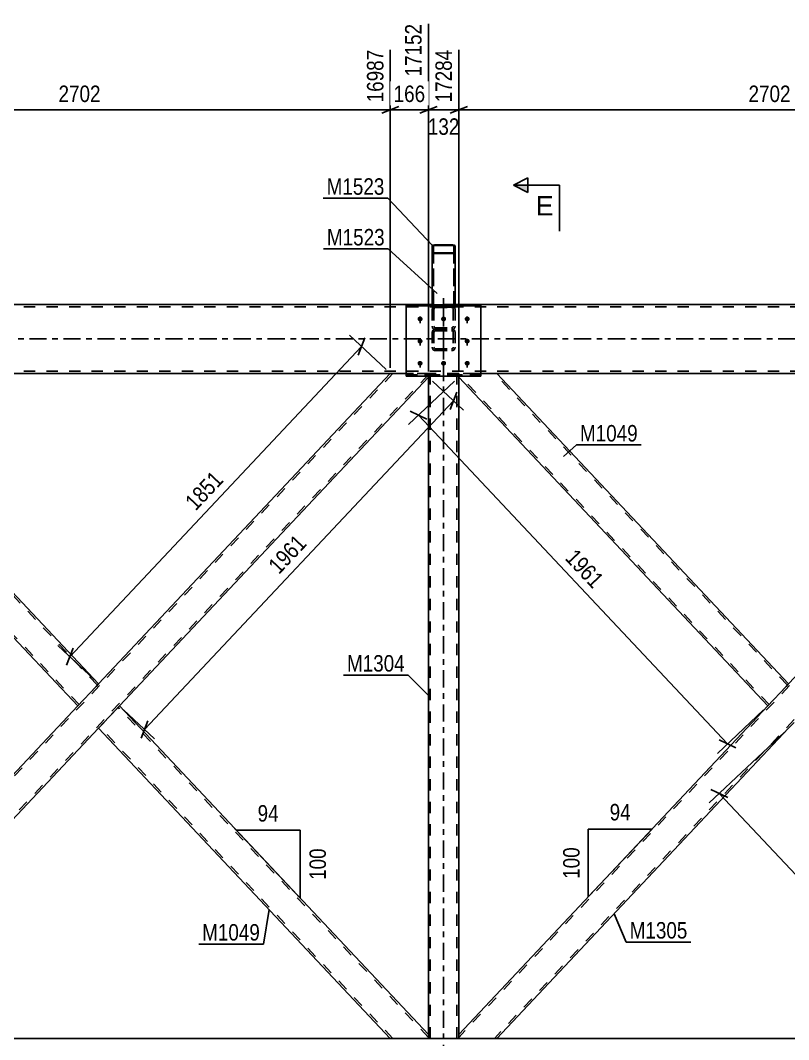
# Model space of a CAD drawing. Header units: millimetres. Extents: x 0 to 1189, y 0 to 841.
# Drawn here: x 652.9 to 786.5, y 558.3 to 735.4 of the extents above; entities that cross this region are included whole.
import ezdxf

# ---------------------------------------------------------------- set-up
doc = ezdxf.new("R2010")
doc.units = ezdxf.units.MM
doc.linetypes.add('DXK_LINE_DOT2', pattern=[3.9198, 1.9599, -1.9599])
doc.linetypes.add('DXK_LINE_DOT3', pattern=[5.9187, 2.979, -0.9799, 0.9799, -0.9799])
doc.styles.add('Arial', font='ARIAL.TTF', dxfattribs={"height": 0.2})
doc.styles.add('Arial Narrow', font='ARIALN.TTF', dxfattribs={"height": 0.2})

# ---------------------------------------------------------------- blocks, each defined once
blk = doc.blocks.new('Part-761554296-4685 - 4678')
at = {"color": 7, "linetype": 'DXK_LINE_DOT2'}
for p, q in [((725.1, 685.88), (724.85, 685.83)), ((725.1, 685.88), (727.82, 685.88)), ((728.06, 685.83), (727.82, 685.88)), ((724.51, 685.46), (724.46, 685.2)), ((724.46, 685.2), (724.46, 678.62)), ((724.78, 685.2), (724.8, 685.33)), ((724.78, 685.2), (724.78, 678.62)), ((724.98, 685.51), (725.1, 685.54)), ((725.1, 685.54), (727.82, 685.54)), ((727.82, 685.54), (727.94, 685.51)), ((728.12, 685.33), (728.14, 685.2)), ((728.14, 685.2), (728.14, 678.62)), ((728.46, 685.2), (728.41, 685.46)), ((728.46, 685.2), (728.46, 678.62)), ((724.46, 682.3), (724.51, 682.04)), ((724.8, 682.17), (724.78, 682.3)), ((728.14, 682.3), (728.12, 682.17)), ((728.41, 682.04), (728.46, 682.3)), ((724.46, 681.17), (724.51, 681.4)), ((724.51, 681.4), (724.65, 681.6)), ((724.65, 681.6), (724.85, 681.73)), ((724.8, 681.29), (724.78, 681.17)), ((724.87, 681.39), (724.8, 681.29)), ((724.85, 681.73), (725.1, 681.78)), ((724.85, 681.68), (725.1, 681.62)), ((724.98, 681.45), (724.87, 681.39)), ((725.1, 681.96), (724.98, 681.99)), ((725.1, 681.48), (724.98, 681.45)), ((725.1, 681.96), (727.82, 681.96)), ((725.1, 681.78), (727.82, 681.78)), ((725.1, 681.62), (727.82, 681.62)), ((725.1, 681.48), (727.82, 681.48)), ((727.94, 681.99), (727.82, 681.96)), ((727.82, 681.78), (728.06, 681.73)), ((727.82, 681.62), (728.06, 681.68)), ((727.94, 681.45), (727.82, 681.48)), ((728.05, 681.39), (727.94, 681.45)), ((728.12, 681.29), (728.05, 681.39)), ((728.06, 681.73), (728.27, 681.6)), ((728.14, 681.17), (728.12, 681.29)), ((728.27, 681.6), (728.41, 681.4)), ((728.41, 681.4), (728.46, 681.17)), ((724.51, 678.39), (724.46, 678.62)), ((724.78, 678.62), (724.8, 678.5)), ((728.12, 678.5), (728.14, 678.62)), ((728.46, 678.62), (728.41, 678.39)), ((724.65, 678.19), (724.51, 678.39)), ((724.85, 678.06), (724.65, 678.19)), ((724.8, 678.5), (724.87, 678.41)), ((725.1, 678.02), (724.85, 678.06)), ((724.87, 678.41), (724.98, 678.34)), ((724.98, 678.34), (725.1, 678.32)), ((725.1, 678.32), (727.82, 678.32)), ((725.1, 678.02), (727.82, 678.02)), ((727.82, 678.32), (727.94, 678.34)), ((728.06, 678.06), (727.82, 678.02)), ((727.94, 678.34), (728.05, 678.41)), ((728.05, 678.41), (728.12, 678.5)), ((728.27, 678.19), (728.06, 678.06)), ((728.41, 678.39), (728.27, 678.19))]:
    blk.add_line(p, q, dxfattribs=at)
at = {"color": 7, "linetype": 'DXK_LINE_DOT3'}
blk.add_line((726.46, 676.48), (726.46, 687.17), dxfattribs=at)
at = {"color": 7, "linetype": 'DXK_LINE_DOT2'}
for centre, radius, start, end in [((725.13, 685.23), 0.662, 114.32, 159.2417), ((727.79, 685.23), 0.662, 20.7583, 65.68), ((725.11, 685.21), 0.331, 114.32, 159.2417), ((727.81, 685.21), 0.331, 20.7583, 65.68), ((725.11, 682.29), 0.331, 200.7583, 245.68), ((727.81, 682.29), 0.331, 294.32, 339.2417), ((725.13, 682.28), 0.662, 200.7583, 245.68), ((727.79, 682.28), 0.662, 294.32, 339.2417)]:
    blk.add_arc(centre, radius, start, end, dxfattribs=at)
blk = doc.blocks.new('Part-761554296-4698 - 4678')
at = {"color": 2, "linetype": 'Continuous'}
for p, q in [((670.09, 616.25), (666.46, 612.4)), ((723.82, 559.12), (670.09, 616.25)), ((717.19, 558.45), (666.46, 612.4)), ((723.82, 558.45), (723.82, 559.12))]:
    blk.add_line(p, q, dxfattribs=at)
at = {"color": 7, "linetype": 'DXK_LINE_DOT2'}
for p, q in [((723.82, 558.65), (669.87, 616.02)), ((666.68, 612.63), (666.7, 612.65)), ((717.63, 558.45), (666.68, 612.63)), ((723.82, 558.45), (717.19, 558.45))]:
    blk.add_line(p, q, dxfattribs=at)
blk = doc.blocks.new('Part-761554296-4819 - 4678')
at = {"color": 2, "linetype": 'Continuous'}
for p, q in [((724.6, 696.34), (724.5, 696.28)), ((724.76, 696.37), (724.6, 696.34)), ((724.94, 696.39), (724.76, 696.37)), ((724.94, 696.39), (727.98, 696.39)), ((728.16, 696.37), (727.98, 696.39)), ((728.32, 696.34), (728.16, 696.37)), ((728.42, 696.28), (728.32, 696.34)), ((724.5, 696.28), (724.46, 696.21)), ((724.46, 696.21), (724.46, 686)), ((724.46, 695.11), (724.5, 695.04)), ((724.5, 695.04), (724.6, 694.98)), ((724.6, 694.98), (724.76, 694.95)), ((724.7, 696.21), (724.72, 696.25)), ((724.7, 696.21), (724.7, 695.11)), ((724.72, 695.07), (724.7, 695.11)), ((724.72, 696.25), (724.77, 696.27)), ((724.77, 695.04), (724.72, 695.07)), ((724.76, 694.95), (724.94, 694.93)), ((724.77, 696.27), (724.85, 696.29)), ((724.85, 695.03), (724.77, 695.04)), ((724.85, 696.29), (724.94, 696.3)), ((724.94, 695.02), (724.85, 695.03)), ((724.94, 696.3), (727.98, 696.3)), ((724.94, 695.02), (727.98, 695.02)), ((724.94, 694.93), (727.98, 694.93)), ((727.98, 696.3), (728.07, 696.29)), ((728.07, 695.03), (727.98, 695.02)), ((727.98, 694.93), (728.16, 694.95)), ((728.07, 696.29), (728.15, 696.27)), ((728.15, 695.04), (728.07, 695.03)), ((728.15, 696.27), (728.2, 696.25)), ((728.2, 695.07), (728.15, 695.04)), ((728.16, 694.95), (728.32, 694.98)), ((728.2, 696.25), (728.22, 696.21)), ((728.22, 695.11), (728.2, 695.07)), ((728.22, 696.21), (728.22, 695.11)), ((728.32, 694.98), (728.42, 695.04)), ((728.46, 696.21), (728.42, 696.28)), ((728.42, 695.04), (728.46, 695.11)), ((728.46, 696.21), (728.46, 686))]:
    blk.add_line(p, q, dxfattribs=at)
at = {"color": 7, "linetype": 'DXK_LINE_DOT2'}
for p, q in [((724.7, 695.11), (724.7, 685.74)), ((728.22, 695.11), (728.22, 685.74)), ((728.46, 686.05), (724.46, 686.05)), ((724.46, 686), (724.46, 685.74)), ((724.46, 685.88), (724.7, 685.88)), ((724.5, 685.68), (724.46, 685.74)), ((724.7, 685.74), (724.72, 685.71)), ((724.72, 685.71), (724.77, 685.68)), ((724.77, 685.68), (724.85, 685.66)), ((728.07, 685.66), (728.15, 685.68)), ((728.15, 685.68), (728.2, 685.71)), ((728.2, 685.71), (728.22, 685.74)), ((728.22, 685.88), (728.46, 685.88)), ((728.46, 685.74), (728.42, 685.68)), ((728.46, 686), (728.46, 685.74)), ((724.6, 685.62), (724.5, 685.68)), ((724.76, 685.58), (724.6, 685.62)), ((724.94, 685.57), (724.76, 685.58)), ((724.85, 685.66), (724.94, 685.65)), ((724.94, 685.65), (727.98, 685.65)), ((727.98, 685.57), (724.94, 685.57)), ((727.98, 685.65), (728.07, 685.66)), ((728.16, 685.58), (727.98, 685.57)), ((728.32, 685.62), (728.16, 685.58)), ((728.42, 685.68), (728.32, 685.62))]:
    blk.add_line(p, q, dxfattribs=at)
blk = doc.blocks.new('Part-761554296-4820 - 4678')
at = {"color": 7, "linetype": 'DXK_LINE_DOT2'}
for p, q in [((724.85, 685.83), (725.1, 685.88)), ((725.1, 685.88), (727.82, 685.88)), ((727.82, 685.88), (728.06, 685.83)), ((724.46, 685.2), (724.51, 685.46)), ((724.46, 685.2), (724.46, 678.62)), ((724.8, 685.33), (724.78, 685.2)), ((724.78, 685.2), (724.78, 678.62)), ((725.1, 685.54), (724.98, 685.51)), ((725.1, 685.54), (727.82, 685.54)), ((727.94, 685.51), (727.82, 685.54)), ((728.14, 685.2), (728.12, 685.33)), ((728.14, 685.2), (728.14, 678.62)), ((728.41, 685.46), (728.46, 685.2)), ((728.46, 685.2), (728.46, 678.62)), ((724.51, 682.04), (724.46, 682.3)), ((724.78, 682.3), (724.8, 682.17)), ((728.12, 682.17), (728.14, 682.3)), ((728.46, 682.3), (728.41, 682.04)), ((724.51, 681.4), (724.46, 681.17)), ((724.65, 681.6), (724.51, 681.4)), ((724.85, 681.73), (724.65, 681.6)), ((724.78, 681.17), (724.8, 681.29)), ((724.8, 681.29), (724.87, 681.39)), ((725.1, 681.78), (724.85, 681.73)), ((725.1, 681.62), (724.85, 681.67)), ((724.87, 681.39), (724.98, 681.45)), ((724.98, 681.99), (725.1, 681.96)), ((724.98, 681.45), (725.1, 681.47)), ((725.1, 681.96), (727.82, 681.96)), ((725.1, 681.78), (727.82, 681.78)), ((725.1, 681.62), (727.82, 681.62)), ((725.1, 681.47), (727.82, 681.47)), ((727.82, 681.96), (727.94, 681.99)), ((728.06, 681.73), (727.82, 681.78)), ((728.06, 681.67), (727.82, 681.62)), ((727.82, 681.47), (727.94, 681.45)), ((727.94, 681.45), (728.05, 681.39)), ((728.05, 681.39), (728.12, 681.29)), ((728.27, 681.6), (728.06, 681.73)), ((728.12, 681.29), (728.14, 681.17)), ((728.41, 681.4), (728.27, 681.6)), ((728.46, 681.17), (728.41, 681.4)), ((724.46, 678.62), (724.51, 678.39)), ((724.8, 678.5), (724.78, 678.62)), ((728.14, 678.62), (728.12, 678.5)), ((728.41, 678.39), (728.46, 678.62)), ((724.51, 678.39), (724.65, 678.19)), ((724.65, 678.19), (724.85, 678.06)), ((724.87, 678.41), (724.8, 678.5)), ((724.85, 678.06), (725.1, 678.02)), ((724.98, 678.34), (724.87, 678.41)), ((725.1, 678.32), (724.98, 678.34)), ((725.1, 678.32), (727.82, 678.32)), ((725.1, 678.02), (727.82, 678.02)), ((727.94, 678.34), (727.82, 678.32)), ((727.82, 678.02), (728.06, 678.06)), ((728.05, 678.41), (727.94, 678.34)), ((728.12, 678.5), (728.05, 678.41)), ((728.06, 678.06), (728.27, 678.19)), ((728.27, 678.19), (728.41, 678.39))]:
    blk.add_line(p, q, dxfattribs=at)
at = {"color": 7, "linetype": 'DXK_LINE_DOT3'}
blk.add_line((726.46, 687.17), (726.46, 676.48), dxfattribs=at)
at = {"color": 7, "linetype": 'DXK_LINE_DOT2'}
for centre, radius, start, end in [((725.13, 685.22), 0.662, 114.32, 159.2417), ((727.79, 685.22), 0.662, 20.7583, 65.68), ((725.11, 685.21), 0.331, 114.32, 159.2417), ((727.81, 685.21), 0.331, 20.7583, 65.68), ((725.11, 682.29), 0.331, 200.7583, 245.68), ((727.81, 682.29), 0.331, 294.32, 339.2417), ((725.13, 682.28), 0.662, 200.7583, 245.68), ((727.79, 682.28), 0.662, 294.32, 339.2417)]:
    blk.add_arc(centre, radius, start, end, dxfattribs=at)
blk = doc.blocks.new('Part-761554296-4869 - 4678')
at = {"color": 2, "linetype": 'Continuous'}
for p, q in [((609.1, 673.39), (609.1, 674.05)), ((662.84, 616.25), (609.1, 673.39)), ((666.46, 620.11), (615.73, 674.05)), ((666.02, 619.64), (662.84, 616.25)), ((666.46, 620.11), (666.02, 619.64))]:
    blk.add_line(p, q, dxfattribs=at)
at = {"color": 7, "linetype": 'DXK_LINE_DOT2'}
for p, q in [((615.73, 674.05), (609.1, 674.05)), ((663.06, 616.49), (609.1, 673.86)), ((666.24, 619.87), (615.29, 674.05)), ((666.43, 620.07), (666.02, 619.64)), ((663.06, 616.49), (663.07, 616.51))]:
    blk.add_line(p, q, dxfattribs=at)
blk = doc.blocks.new('Part-761554296-4884 - 4678')
at = {"color": 7, "linetype": 'DXK_LINE_DOT2'}
for p, q in [((837.63, 674.05), (729.1, 558.65)), ((843.82, 673.86), (735.29, 558.45)), ((843.82, 674.05), (837.19, 674.05)), ((786.46, 620.11), (782.84, 616.25)), ((790.09, 616.25), (786.46, 612.4)), ((735.73, 558.45), (729.1, 558.45))]:
    blk.add_line(p, q, dxfattribs=at)
at = {"color": 2, "linetype": 'Continuous'}
for p, q in [((837.19, 674.05), (786.46, 620.11)), ((843.82, 673.39), (790.09, 616.25)), ((843.82, 673.39), (843.82, 674.05)), ((782.84, 616.25), (729.1, 559.12)), ((786.46, 612.4), (735.73, 558.45)), ((729.1, 558.54), (729.1, 559.12)), ((729.1, 558.45), (729.1, 558.54))]:
    blk.add_line(p, q, dxfattribs=at)
blk = doc.blocks.new('Part-761554296-4889 - 4678')
at = {"color": 7, "linetype": 'DXK_LINE_DOT2'}
for p, q in [((735.73, 674.05), (729.1, 674.05)), ((729.1, 673.57), (729.1, 674.05)), ((783.06, 616.49), (729.1, 673.86)), ((786.24, 619.87), (735.29, 674.05)), ((786.19, 619.82), (786.02, 619.64)), ((786.33, 619.97), (786.24, 619.87)), ((783.06, 616.49), (783.07, 616.51))]:
    blk.add_line(p, q, dxfattribs=at)
at = {"color": 2, "linetype": 'Continuous'}
for p, q in [((729.1, 673.39), (729.1, 673.57)), ((782.84, 616.25), (729.1, 673.39)), ((786.46, 620.11), (735.73, 674.05)), ((786.02, 619.64), (782.84, 616.25)), ((786.33, 619.97), (786.02, 619.64)), ((786.46, 620.11), (786.33, 619.97))]:
    blk.add_line(p, q, dxfattribs=at)
blk = doc.blocks.new('Part-761554296-4916 - 4678')
at = {"color": 2, "linetype": 'Continuous'}
for p, q in [((724.49, 696.28), (724.6, 696.34)), ((724.6, 696.34), (724.75, 696.37)), ((724.46, 696.21), (724.49, 696.28)), ((724.46, 696.21), (724.46, 686.05))]:
    blk.add_line(p, q, dxfattribs=at)
at = {"color": 7, "linetype": 'DXK_LINE_DOT2'}
for p, q in [((724.75, 696.37), (724.94, 696.39)), ((724.94, 696.39), (727.98, 696.39)), ((727.98, 696.39), (728.16, 696.37)), ((728.16, 696.37), (728.32, 696.34)), ((728.32, 696.34), (728.42, 696.28)), ((724.49, 695.04), (724.46, 695.11)), ((724.6, 694.98), (724.49, 695.04)), ((724.75, 694.95), (724.6, 694.98)), ((724.72, 696.25), (724.7, 696.21)), ((724.7, 696.21), (724.7, 685.74)), ((724.7, 695.11), (724.72, 695.07)), ((724.77, 696.27), (724.72, 696.25)), ((724.72, 695.07), (724.77, 695.04)), ((724.94, 694.93), (724.75, 694.95)), ((724.85, 696.29), (724.77, 696.27)), ((724.77, 695.04), (724.85, 695.03)), ((724.94, 696.3), (724.85, 696.29)), ((724.85, 695.03), (724.94, 695.02)), ((724.94, 696.3), (727.98, 696.3)), ((724.94, 695.02), (727.98, 695.02)), ((724.94, 694.93), (727.98, 694.93)), ((728.07, 696.29), (727.98, 696.3)), ((727.98, 695.02), (728.07, 695.03)), ((728.16, 694.95), (727.98, 694.93)), ((728.15, 696.27), (728.07, 696.29)), ((728.07, 695.03), (728.15, 695.04)), ((728.2, 696.25), (728.15, 696.27)), ((728.15, 695.04), (728.16, 695.05)), ((728.16, 695.05), (728.2, 695.07)), ((728.32, 694.98), (728.16, 694.95)), ((728.22, 696.21), (728.2, 696.25)), ((728.2, 695.07), (728.22, 695.11)), ((728.22, 696.21), (728.22, 685.74)), ((728.42, 695.04), (728.32, 694.98)), ((728.42, 696.28), (728.46, 696.21)), ((728.46, 695.11), (728.42, 695.04)), ((728.46, 696.21), (728.46, 685.74)), ((728.46, 686.05), (724.46, 686.05)), ((724.46, 686.05), (724.46, 685.74)), ((724.46, 685.88), (724.7, 685.88)), ((724.46, 685.74), (724.49, 685.68)), ((724.72, 685.71), (724.7, 685.74)), ((724.77, 685.68), (724.72, 685.71)), ((724.85, 685.66), (724.77, 685.68)), ((728.15, 685.68), (728.07, 685.66)), ((728.2, 685.71), (728.15, 685.68)), ((728.22, 685.74), (728.2, 685.71)), ((728.22, 685.88), (728.46, 685.88)), ((728.42, 685.68), (728.46, 685.74)), ((724.49, 685.68), (724.6, 685.62)), ((724.6, 685.62), (724.75, 685.58)), ((724.75, 685.58), (724.94, 685.57)), ((724.94, 685.66), (724.85, 685.66)), ((727.98, 685.66), (724.94, 685.66)), ((727.98, 685.57), (724.94, 685.57)), ((728.07, 685.66), (727.98, 685.66)), ((727.98, 685.57), (728.16, 685.58)), ((728.16, 685.58), (728.32, 685.62)), ((728.32, 685.62), (728.42, 685.68))]:
    blk.add_line(p, q, dxfattribs=at)
blk = doc.blocks.new('Part-761554296-5023 - 4678')
at = {"color": 7, "linetype": 'DXK_LINE_DOT3'}
blk.add_line((726.46, 548.45), (726.46, 684.05), dxfattribs=at)
at = {"color": 7, "linetype": 'DXK_LINE_DOT2'}
for p, q in [((729.1, 674.05), (723.82, 674.05)), ((723.82, 673.39), (723.82, 674.05)), ((724.14, 558.45), (724.14, 674.05)), ((728.78, 558.45), (728.78, 674.05)), ((729.1, 673.39), (729.1, 674.05)), ((723.82, 558.45), (723.82, 559.12)), ((729.1, 558.45), (723.82, 558.45)), ((729.1, 558.45), (729.1, 559.12))]:
    blk.add_line(p, q, dxfattribs=at)
at = {"color": 2, "linetype": 'Continuous'}
for p, q in [((723.82, 559.12), (723.82, 673.39)), ((729.1, 559.12), (729.1, 673.39))]:
    blk.add_line(p, q, dxfattribs=at)
blk = doc.blocks.new('Part-761554296-5143 - 4678')
at = {"color": 2, "linetype": 'Continuous'}
for p, q in [((724.46, 686.05), (488.47, 686.05)), ((964.47, 686.05), (728.46, 686.05)), ((719.96, 674.05), (492.97, 674.05)), ((959.97, 674.05), (732.96, 674.05))]:
    blk.add_line(p, q, dxfattribs=at)
at = {"color": 7, "linetype": 'DXK_LINE_DOT2'}
for p, q in [((728.46, 686.05), (724.46, 686.05)), ((1094.46, 685.65), (115.82, 685.65)), ((1094.46, 674.45), (115.82, 674.45)), ((732.96, 674.05), (719.96, 674.05))]:
    blk.add_line(p, q, dxfattribs=at)
at = {"color": 7, "linetype": 'DXK_LINE_DOT3'}
blk.add_line((115.82, 680.05), (1094.46, 680.05), dxfattribs=at)
blk = doc.blocks.new('Part-761554296-5138 - 4678')
at = {"color": 7, "linetype": 'DXK_LINE_DOT2'}
blk.add_line((1045.46, 558.45), (235.94, 558.45), dxfattribs=at)
at = {"color": 2, "linetype": 'Continuous'}
blk.add_line((968.86, 558.45), (244.06, 558.45), dxfattribs=at)
blk = doc.blocks.new('Part-761554296-5145 - 4678')
at = {"color": 7, "linetype": 'DXK_LINE_DOT2'}
for p, q in [((719.96, 673.57), (719.96, 686)), ((732.96, 686), (719.96, 686)), ((719.96, 685.79), (732.96, 685.79)), ((732.96, 673.57), (732.96, 686)), ((732.96, 673.79), (719.96, 673.79)), ((732.96, 673.57), (719.96, 673.57))]:
    blk.add_line(p, q, dxfattribs=at)
blk = doc.blocks.new('Bolt-761554296-5148 - 4678')
at = {"color": 1, "linetype": 'DXK_LINE_DOT2'}
for p, q in [((722.36, 683.93), (722.36, 682.79)), ((726.46, 683.93), (726.46, 682.79)), ((730.56, 683.93), (730.56, 682.79)), ((722.36, 680.07), (722.36, 678.94)), ((730.56, 680.07), (730.56, 678.94)), ((722.36, 676.22), (722.36, 675.09)), ((726.46, 676.22), (726.46, 675.09)), ((730.56, 676.22), (730.56, 675.09))]:
    blk.add_line(p, q, dxfattribs=at)
blk = doc.blocks.new('Part-761554296-5175 - 4678')
at = {"color": 7, "linetype": 'DXK_LINE_DOT2'}
for p, q in [((717.63, 674.05), (609.1, 558.65)), ((723.82, 673.86), (615.29, 558.45)), ((723.82, 674.05), (717.19, 674.05)), ((723.82, 673.57), (723.82, 674.05)), ((666.46, 620.11), (662.84, 616.25)), ((670.09, 616.25), (666.46, 612.4)), ((615.73, 558.45), (609.1, 558.45))]:
    blk.add_line(p, q, dxfattribs=at)
at = {"color": 2, "linetype": 'Continuous'}
for p, q in [((717.19, 674.05), (666.46, 620.11)), ((723.82, 673.39), (670.09, 616.25)), ((723.82, 673.39), (723.82, 673.57)), ((662.84, 616.25), (609.1, 559.12)), ((615.73, 558.45), (666.46, 612.4)), ((609.1, 558.45), (609.1, 559.12))]:
    blk.add_line(p, q, dxfattribs=at)
blk = doc.blocks.new('Bolt-761554296-5176 - 4678')
at = {"linetype": 'Continuous'}
for points in [[(722.36, 683.94), (722.45, 683.93), (722.54, 683.91), (722.62, 683.86), (722.69, 683.81), (722.74, 683.74), (722.78, 683.66), (722.8, 683.57), (722.8, 683.49), (722.78, 683.4), (722.74, 683.32), (722.69, 683.25), (722.62, 683.2), (722.54, 683.15), (722.45, 683.13), (722.36, 683.12), (722.27, 683.13), (722.18, 683.15), (722.1, 683.2), (722.03, 683.25), (721.98, 683.32), (721.94, 683.4), (721.92, 683.49), (721.92, 683.57), (721.94, 683.66), (721.98, 683.74), (722.03, 683.81), (722.1, 683.86), (722.18, 683.91), (722.27, 683.93)], [(726.46, 683.94), (726.55, 683.93), (726.64, 683.91), (726.72, 683.86), (726.79, 683.81), (726.84, 683.74), (726.88, 683.66), (726.9, 683.57), (726.9, 683.49), (726.88, 683.4), (726.84, 683.32), (726.79, 683.25), (726.72, 683.2), (726.64, 683.15), (726.55, 683.13), (726.46, 683.12), (726.37, 683.13), (726.28, 683.15), (726.2, 683.2), (726.13, 683.25), (726.08, 683.32), (726.04, 683.4), (726.02, 683.49), (726.02, 683.57), (726.04, 683.66), (726.08, 683.74), (726.13, 683.81), (726.2, 683.86), (726.28, 683.91), (726.37, 683.93)], [(730.56, 683.94), (730.65, 683.93), (730.74, 683.91), (730.82, 683.86), (730.89, 683.81), (730.94, 683.74), (730.98, 683.66), (731, 683.57), (731, 683.49), (730.98, 683.4), (730.94, 683.32), (730.89, 683.25), (730.82, 683.2), (730.74, 683.15), (730.65, 683.13), (730.56, 683.12), (730.47, 683.13), (730.38, 683.15), (730.3, 683.2), (730.23, 683.25), (730.18, 683.32), (730.14, 683.4), (730.12, 683.49), (730.12, 683.57), (730.14, 683.66), (730.18, 683.74), (730.23, 683.81), (730.3, 683.86), (730.38, 683.91), (730.47, 683.93)], [(722.36, 680.09), (722.45, 680.08), (722.54, 680.05), (722.62, 680.01), (722.69, 679.95), (722.74, 679.88), (722.78, 679.81), (722.8, 679.72), (722.8, 679.63), (722.78, 679.55), (722.74, 679.47), (722.69, 679.4), (722.62, 679.34), (722.54, 679.3), (722.45, 679.27), (722.36, 679.26), (722.27, 679.27), (722.18, 679.3), (722.1, 679.34), (722.03, 679.4), (721.98, 679.47), (721.94, 679.55), (721.92, 679.63), (721.92, 679.72), (721.94, 679.81), (721.98, 679.88), (722.03, 679.95), (722.1, 680.01), (722.18, 680.05), (722.27, 680.08)], [(730.56, 680.09), (730.65, 680.08), (730.74, 680.05), (730.82, 680.01), (730.89, 679.95), (730.94, 679.88), (730.98, 679.81), (731, 679.72), (731, 679.63), (730.98, 679.55), (730.94, 679.47), (730.89, 679.4), (730.82, 679.34), (730.74, 679.3), (730.65, 679.27), (730.56, 679.26), (730.47, 679.27), (730.38, 679.3), (730.3, 679.34), (730.23, 679.4), (730.18, 679.47), (730.14, 679.55), (730.12, 679.63), (730.12, 679.72), (730.14, 679.81), (730.18, 679.88), (730.23, 679.95), (730.3, 680.01), (730.38, 680.05), (730.47, 680.08)], [(722.36, 676.24), (722.45, 676.23), (722.54, 676.2), (722.62, 676.16), (722.69, 676.1), (722.74, 676.03), (722.78, 675.95), (722.8, 675.87), (722.8, 675.78), (722.78, 675.7), (722.74, 675.62), (722.69, 675.55), (722.62, 675.49), (722.54, 675.45), (722.45, 675.42), (722.36, 675.41), (722.27, 675.42), (722.18, 675.45), (722.1, 675.49), (722.03, 675.55), (721.98, 675.62), (721.94, 675.7), (721.92, 675.78), (721.92, 675.87), (721.94, 675.95), (721.98, 676.03), (722.03, 676.1), (722.1, 676.16), (722.18, 676.2), (722.27, 676.23)], [(726.46, 676.24), (726.55, 676.23), (726.64, 676.2), (726.72, 676.16), (726.79, 676.1), (726.84, 676.03), (726.88, 675.95), (726.9, 675.87), (726.9, 675.78), (726.88, 675.7), (726.84, 675.62), (726.79, 675.55), (726.72, 675.49), (726.64, 675.45), (726.55, 675.42), (726.46, 675.41), (726.37, 675.42), (726.28, 675.45), (726.2, 675.49), (726.13, 675.55), (726.08, 675.62), (726.04, 675.7), (726.02, 675.78), (726.02, 675.87), (726.04, 675.95), (726.08, 676.03), (726.13, 676.1), (726.2, 676.16), (726.28, 676.2), (726.37, 676.23)], [(730.56, 676.24), (730.65, 676.23), (730.74, 676.2), (730.82, 676.16), (730.89, 676.1), (730.94, 676.03), (730.98, 675.95), (731, 675.87), (731, 675.78), (730.98, 675.7), (730.94, 675.62), (730.89, 675.55), (730.82, 675.49), (730.74, 675.45), (730.65, 675.42), (730.56, 675.41), (730.47, 675.42), (730.38, 675.45), (730.3, 675.49), (730.23, 675.55), (730.18, 675.62), (730.14, 675.7), (730.12, 675.78), (730.12, 675.87), (730.14, 675.95), (730.18, 676.03), (730.23, 676.1), (730.3, 676.16), (730.38, 676.2), (730.47, 676.23)]]:
    blk.add_hatch(color=1, dxfattribs=at).paths.add_polyline_path(points)
at = {"color": 1, "linetype": 'Continuous'}
for p, q in [((722.36, 683.93), (722.36, 682.79)), ((726.46, 683.93), (726.46, 682.79)), ((730.56, 683.93), (730.56, 682.79)), ((722.36, 680.07), (722.36, 678.94)), ((730.56, 680.07), (730.56, 678.94)), ((722.36, 676.22), (722.36, 675.09)), ((726.46, 676.22), (726.46, 675.09)), ((730.56, 676.22), (730.56, 675.09))]:
    blk.add_line(p, q, dxfattribs=at)
blk = doc.blocks.new('Part-761554296-5209 - 4678')
at = {"color": 2, "linetype": 'Continuous'}
for p, q in [((732.96, 686), (719.96, 686)), ((719.96, 686), (719.96, 673.57)), ((719.96, 685.79), (732.96, 685.79)), ((732.96, 673.57), (732.96, 686)), ((719.96, 673.57), (732.96, 673.57))]:
    blk.add_line(p, q, dxfattribs=at)
at = {"color": 7, "linetype": 'DXK_LINE_DOT2'}
blk.add_line((719.96, 673.79), (732.96, 673.79), dxfattribs=at)
blk = doc.blocks.new('AngleDimension-761554296-23669 - 4678')
at = {"color": 7, "linetype": 'Continuous'}
for p, q in [((689.8, 595.29), (690.39, 594.66)), ((701.49, 594.66), (690.39, 594.66)), ((701.49, 582.86), (690.39, 594.66)), ((701.49, 582.86), (701.49, 594.66))]:
    blk.add_line(p, q, dxfattribs=at)
at = {"color": 0}
for points in [[(698.37, 595.56), (698.37, 599.76), (693.51, 599.76), (693.51, 595.56)], [(706.59, 592.11), (702.39, 592.11), (702.39, 585.42), (706.59, 585.42)]]:
    blk.add_wipeout(points, dxfattribs=at)
at = {"color": 3, "style": 'Arial Narrow'}
blk.add_text('94', height=2.863, dxfattribs=at).set_placement((694.11, 596.16))
blk.add_text('100', height=2.863, rotation=90.0002, dxfattribs=at).set_placement((705.99, 586.02))
blk = doc.blocks.new('StraightDimension-761554296-21478 - 4678')
at = {"color": 7, "linetype": 'Continuous'}
for p, q in [((723.82, 674.39), (723.82, 734.83)), ((729.1, 674.39), (729.1, 730.33)), ((722.32, 719.29), (725.32, 720.49)), ((723.82, 719.89), (729.1, 719.89)), ((730.6, 720.49), (727.6, 719.29))]:
    blk.add_line(p, q, dxfattribs=at)
at = {"color": 0, "linetype": 'Continuous'}
blk.add_wipeout([(728.5, 730.93), (724.3, 730.93), (724.3, 720.59), (728.5, 720.59)], dxfattribs=at)
at = {"color": 0}
blk.add_wipeout([(729.8, 714.94), (729.8, 719.14), (723.12, 719.14), (723.12, 714.94)], dxfattribs=at)
at = {"color": 3, "linetype": 'Continuous', "style": 'Arial Narrow'}
blk.add_text('17284', height=2.863, rotation=90.0002, dxfattribs=at).set_placement((727.9, 721.19))
at = {"color": 3, "style": 'Arial Narrow'}
blk.add_text('132', height=2.863, dxfattribs=at).set_placement((723.72, 715.54))
blk = doc.blocks.new('StraightDimension-761554296-5831 - 4678')
at = {"color": 7, "linetype": 'Continuous'}
for p, q in [((716.47, 674.74), (710.11, 680.72)), ((661.45, 624.82), (712.19, 678.77)), ((711.59, 677.26), (712.78, 680.27)), ((665.73, 620.79), (659.38, 626.77)), ((662.04, 626.32), (660.86, 623.32))]:
    blk.add_line(p, q, dxfattribs=at)
at = {"color": 0}
blk.add_wipeout([(689.19, 655.41), (686.13, 658.28), (680.3, 652.08), (683.36, 649.21)], dxfattribs=at)
at = {"color": 3, "style": 'Arial Narrow'}
blk.add_text('1851', height=2.863, rotation=46.7591, dxfattribs=at).set_placement((683.33, 650.05))
blk = doc.blocks.new('StraightDimension-761554296-21480 - 4678')
at = {"color": 7, "linetype": 'Continuous'}
for p, q in [((609.1, 674.39), (609.1, 730.33)), ((717.19, 675.05), (717.19, 730.33)), ((610.6, 720.49), (607.6, 719.29)), ((609.1, 719.89), (717.19, 719.89)), ((715.69, 719.29), (718.69, 720.49))]:
    blk.add_line(p, q, dxfattribs=at)
at = {"color": 0, "linetype": 'Continuous'}
blk.add_wipeout([(716.59, 730.93), (712.39, 730.93), (712.39, 720.59), (716.59, 720.59)], dxfattribs=at)
at = {"color": 0}
blk.add_wipeout([(667.4, 720.64), (667.4, 724.84), (658.89, 724.84), (658.89, 720.64)], dxfattribs=at)
at = {"color": 3, "linetype": 'Continuous', "style": 'Arial Narrow'}
blk.add_text('16987', height=2.863, rotation=90.0002, dxfattribs=at).set_placement((715.99, 721.19))
at = {"color": 3, "style": 'Arial Narrow'}
blk.add_text('2702', height=2.863, dxfattribs=at).set_placement((659.49, 721.24))
blk = doc.blocks.new('StraightDimension-761554296-21479 - 4678')
at = {"color": 7, "linetype": 'Continuous'}
for p, q in [((723.82, 674.39), (723.82, 734.83)), ((717.19, 675.05), (717.19, 730.33)), ((715.69, 719.29), (718.69, 720.49)), ((717.19, 719.89), (723.82, 719.89)), ((725.32, 720.49), (722.32, 719.29))]:
    blk.add_line(p, q, dxfattribs=at)
at = {"color": 0}
blk.add_wipeout([(723.85, 720.64), (723.85, 724.84), (717.17, 724.84), (717.17, 720.64)], dxfattribs=at)
at = {"color": 3, "style": 'Arial Narrow'}
blk.add_text('166', height=2.863, dxfattribs=at).set_placement((717.77, 721.24))
at = {"color": 0, "linetype": 'Continuous'}
blk.add_wipeout([(723.22, 735.43), (719.02, 735.43), (719.02, 725.09), (723.22, 725.09)], dxfattribs=at)
at = {"color": 3, "linetype": 'Continuous', "style": 'Arial Narrow'}
blk.add_text('17152', height=2.863, rotation=90.0002, dxfattribs=at).set_placement((722.62, 725.69))
blk = doc.blocks.new('StraightDimension-761554296-5812 - 4678')
at = {"color": 7, "linetype": 'Continuous'}
for p, q in [((724.55, 672.71), (729.92, 667.66)), ((727.58, 667.8), (728.76, 670.81)), ((674.43, 612.17), (728.17, 669.31)), ((670.81, 615.57), (676.18, 610.52)), ((675.02, 613.67), (673.84, 610.66))]:
    blk.add_line(p, q, dxfattribs=at)
at = {"color": 0}
blk.add_wipeout([(703.67, 644.35), (700.61, 647.23), (694.78, 641.03), (697.84, 638.15)], dxfattribs=at)
at = {"color": 3, "style": 'Arial Narrow'}
blk.add_text('1961', height=2.863, rotation=46.7591, dxfattribs=at).set_placement((697.81, 639))
blk = doc.blocks.new('StraightDimension-761554296-5773 - 4678')
at = {"color": 7, "linetype": 'Continuous'}
for p, q in [((728.37, 672.71), (720.35, 665.16)), ((723.56, 666.12), (720.63, 667.49)), ((722.1, 666.81), (775.83, 609.67)), ((782.11, 615.57), (774.08, 608.02)), ((774.37, 610.35), (777.3, 608.99))]:
    blk.add_line(p, q, dxfattribs=at)
at = {"color": 0}
blk.add_wipeout([(752.43, 635.65), (755.49, 638.53), (749.65, 644.73), (746.59, 641.85)], dxfattribs=at)
at = {"color": 3, "style": 'Arial Narrow'}
blk.add_text('1961', height=2.863, rotation=-46.7591, dxfattribs=at).set_placement((747.44, 641.82))
blk = doc.blocks.new('StraightDimension-761554296-21477 - 4678')
at = {"color": 7, "linetype": 'Continuous'}
for p, q in [((729.1, 674.39), (729.1, 730.33)), ((837.19, 675.05), (837.19, 730.33)), ((730.6, 720.49), (727.6, 719.29)), ((729.1, 719.89), (837.19, 719.89)), ((835.69, 719.29), (838.69, 720.49))]:
    blk.add_line(p, q, dxfattribs=at)
at = {"color": 0, "linetype": 'Continuous'}
blk.add_wipeout([(836.59, 730.93), (832.39, 730.93), (832.39, 720.59), (836.59, 720.59)], dxfattribs=at)
at = {"color": 0}
blk.add_wipeout([(787.4, 720.64), (787.4, 724.84), (778.89, 724.84), (778.89, 720.64)], dxfattribs=at)
at = {"color": 3, "linetype": 'Continuous', "style": 'Arial Narrow'}
blk.add_text('19987', height=2.863, rotation=90.0002, dxfattribs=at).set_placement((835.99, 721.19))
at = {"color": 3, "style": 'Arial Narrow'}
blk.add_text('2702', height=2.863, dxfattribs=at).set_placement((779.49, 721.24))
blk = doc.blocks.new('StraightDimension-761554296-30801 - 4678')
at = {"color": 7, "linetype": 'Continuous'}
for p, q in [((785.73, 611.72), (772.64, 599.41)), ((775.86, 600.37), (772.93, 601.73)), ((774.39, 601.05), (825.12, 547.1)), ((836.47, 557.77), (823.38, 545.46)), ((823.66, 547.78), (826.59, 546.42))]:
    blk.add_line(p, q, dxfattribs=at)
at = {"color": 0}
blk.add_wipeout([(803.22, 571.49), (806.28, 574.37), (800.45, 580.57), (797.39, 577.69)], dxfattribs=at)
at = {"color": 3, "style": 'Arial Narrow'}
blk.add_text('1851', height=2.863, rotation=-46.7591, dxfattribs=at).set_placement((798.24, 577.66))
blk = doc.blocks.new('AngleDimension-761554296-23683 - 4678')
at = {"color": 7, "linetype": 'Continuous'}
for p, q in [((751.61, 594.86), (762.71, 594.86)), ((751.61, 583.05), (762.71, 594.86)), ((751.61, 583.05), (751.61, 594.86)), ((762.71, 594.86), (762.71, 594.86))]:
    blk.add_line(p, q, dxfattribs=at)
at = {"color": 0}
for points in [[(759.59, 595.76), (759.59, 599.96), (754.74, 599.96), (754.74, 595.76)], [(750.71, 592.3), (746.51, 592.3), (746.51, 585.61), (750.71, 585.61)]]:
    blk.add_wipeout(points, dxfattribs=at)
at = {"color": 3, "style": 'Arial Narrow'}
blk.add_text('94', height=2.863, dxfattribs=at).set_placement((755.34, 596.36))
blk.add_text('100', height=2.863, rotation=90.0002, dxfattribs=at).set_placement((750.11, 586.21))
blk = doc.blocks.new('Mark-761554296-4694 - 4678')
at = {"color": 0}
blk.add_wipeout([(694.52, 575.47), (694.52, 578.47), (684.47, 578.47), (684.47, 575.47)], dxfattribs=at)
blk.add_wipeout([(694.52, 575.47), (694.52, 578.47), (684.47, 578.47), (684.47, 575.47)], dxfattribs=at)
at = {"color": 30, "linetype": 'Continuous'}
for p in [(696.12, 580.86), (683.87, 574.87)]:
    blk.add_line(p, (695.12, 574.87), dxfattribs=at)
at = {"color": 3, "style": 'Arial Narrow'}
blk.add_text('M1049', height=2.863, dxfattribs=at).set_placement((684.47, 575.47))
blk = doc.blocks.new('Mark-761554296-4880 - 4678')
at = {"color": 0}
blk.add_wipeout([(768.87, 575.82), (768.87, 578.82), (758.82, 578.82), (758.82, 575.82)], dxfattribs=at)
blk.add_wipeout([(768.87, 575.82), (768.87, 578.82), (758.82, 578.82), (758.82, 575.82)], dxfattribs=at)
at = {"color": 30, "linetype": 'Continuous'}
for p, q in [((756.11, 580.13), (758.22, 575.22)), ((758.22, 575.22), (769.47, 575.22))]:
    blk.add_line(p, q, dxfattribs=at)
at = {"color": 3, "style": 'Arial Narrow'}
blk.add_text('M1305', height=2.863, dxfattribs=at).set_placement((758.82, 575.82))
blk = doc.blocks.new('Mark-761554296-4912 - 4678')
at = {"color": 0}
blk.add_wipeout([(716.17, 705.12), (716.17, 708.12), (706.12, 708.12), (706.12, 705.12)], dxfattribs=at)
blk.add_wipeout([(716.17, 705.12), (716.17, 708.12), (706.12, 708.12), (706.12, 705.12)], dxfattribs=at)
at = {"color": 30, "linetype": 'Continuous'}
for p in [(705.52, 704.52), (724.49, 696.33)]:
    blk.add_line(p, (716.77, 704.52), dxfattribs=at)
at = {"color": 3, "style": 'Arial Narrow'}
blk.add_text('M1523', height=2.863, dxfattribs=at).set_placement((706.12, 705.12))
blk = doc.blocks.new('Mark-761554296-4815 - 4678')
at = {"color": 0}
blk.add_wipeout([(716.23, 696.31), (716.23, 699.31), (706.17, 699.31), (706.17, 696.31)], dxfattribs=at)
blk.add_wipeout([(716.23, 696.31), (716.23, 699.31), (706.17, 699.31), (706.17, 696.31)], dxfattribs=at)
at = {"color": 30, "linetype": 'Continuous'}
for p in [(705.57, 695.71), (725.36, 687.98)]:
    blk.add_line(p, (716.83, 695.71), dxfattribs=at)
at = {"color": 3, "style": 'Arial Narrow'}
blk.add_text('M1523', height=2.863, dxfattribs=at).set_placement((706.17, 696.31))
blk = doc.blocks.new('Mark-761554296-4885 - 4678')
at = {"color": 0}
blk.add_wipeout([(760.24, 662.23), (760.24, 665.23), (750.18, 665.23), (750.18, 662.23)], dxfattribs=at)
blk.add_wipeout([(760.24, 662.23), (760.24, 665.23), (750.18, 665.23), (750.18, 662.23)], dxfattribs=at)
at = {"color": 30, "linetype": 'Continuous'}
for p, q in [((747.31, 659.64), (749.58, 661.63)), ((749.58, 661.63), (760.84, 661.63))]:
    blk.add_line(p, q, dxfattribs=at)
at = {"color": 3, "style": 'Arial Narrow'}
blk.add_text('M1049', height=2.863, dxfattribs=at).set_placement((750.18, 662.23))
blk = doc.blocks.new('SectionMark-761554296-6652 - 4678')
at = {"linetype": 'Continuous'}
for points in [[(741.09, 706.79), (741.09, 705.54), (738.59, 706.79)], [(741.09, 532.04), (741.09, 530.79), (738.59, 530.79)]]:
    blk.add_hatch(color=6, dxfattribs=at).paths.add_polyline_path(points)
at = {"color": 6, "linetype": 'Continuous'}
for p, q in [((738.59, 706.79), (741.09, 708.04)), ((741.09, 705.54), (741.09, 708.04)), ((746.59, 706.79), (738.59, 706.79)), ((738.59, 706.79), (741.09, 705.54)), ((746.59, 706.79), (746.59, 698.79)), ((746.59, 530.79), (746.59, 538.79)), ((738.59, 530.79), (741.09, 532.04)), ((741.09, 532.04), (741.09, 529.54)), ((746.59, 530.79), (738.59, 530.79)), ((741.09, 529.54), (738.59, 530.79))]:
    blk.add_line(p, q, dxfattribs=at)
at = {"color": 0, "linetype": 'Continuous'}
for points in [[(745.59, 701.54), (745.59, 705.04), (742.48, 705.04), (742.48, 701.54)], [(745.59, 532.54), (745.59, 536.04), (742.48, 536.04), (742.48, 532.54)]]:
    blk.add_wipeout(points, dxfattribs=at)
at = {"color": 3, "linetype": 'Continuous', "style": 'Arial'}
for p in [(742.48, 701.54), (742.48, 532.54)]:
    blk.add_text('E', height=3.34, dxfattribs=at).set_placement(p)
blk = doc.blocks.new('Mark-761554296-5019 - 4678')
at = {"color": 0}
blk.add_wipeout([(719.71, 622.23), (719.71, 625.23), (709.66, 625.23), (709.66, 622.23)], dxfattribs=at)
blk.add_wipeout([(719.71, 622.23), (719.71, 625.23), (709.66, 625.23), (709.66, 622.23)], dxfattribs=at)
at = {"color": 30, "linetype": 'Continuous'}
for p in [(709.06, 621.63), (723.82, 618.1)]:
    blk.add_line(p, (720.31, 621.63), dxfattribs=at)
at = {"color": 3, "style": 'Arial Narrow'}
blk.add_text('M1304', height=2.863, dxfattribs=at).set_placement((709.66, 622.23))

msp = doc.modelspace()

# ---------------------------------------------------------------- block references
for name in ['Part-761554296-4819 - 4678', 'Part-761554296-4916 - 4678', 'Part-761554296-5143 - 4678', 'Part-761554296-5145 - 4678', 'Part-761554296-5209 - 4678', 'Part-761554296-4685 - 4678', 'Part-761554296-4820 - 4678', 'Bolt-761554296-5176 - 4678', 'Bolt-761554296-5148 - 4678', 'Part-761554296-5023 - 4678', 'Part-761554296-4869 - 4678', 'Part-761554296-5175 - 4678', 'Part-761554296-4884 - 4678', 'Part-761554296-4889 - 4678', 'Part-761554296-4698 - 4678', 'Part-761554296-5138 - 4678']:
    msp.add_blockref(name, (0, 0))

# ---------------------------------------------------------------- next in the draw order: block references
for name in ['StraightDimension-761554296-21478 - 4678', 'StraightDimension-761554296-5831 - 4678', 'AngleDimension-761554296-23669 - 4678', 'AngleDimension-761554296-23683 - 4678', 'Mark-761554296-4694 - 4678', 'Mark-761554296-4880 - 4678']:
    msp.add_blockref(name, (0, 0))

# ---------------------------------------------------------------- next in the draw order: block references
for name in ['StraightDimension-761554296-21480 - 4678', 'StraightDimension-761554296-21477 - 4678', 'StraightDimension-761554296-5812 - 4678']:
    msp.add_blockref(name, (0, 0))

# ---------------------------------------------------------------- next in the draw order: block references
for name in ['StraightDimension-761554296-21479 - 4678', 'StraightDimension-761554296-5773 - 4678']:
    msp.add_blockref(name, (0, 0))

# ---------------------------------------------------------------- next in the draw order: block references
for name in ['Mark-761554296-4912 - 4678', 'Mark-761554296-4885 - 4678', 'Mark-761554296-5019 - 4678', 'StraightDimension-761554296-30801 - 4678']:
    msp.add_blockref(name, (0, 0))

# ---------------------------------------------------------------- next in the draw order: block references
for name in ['SectionMark-761554296-6652 - 4678', 'Mark-761554296-4815 - 4678']:
    msp.add_blockref(name, (0, 0))

doc.saveas('drawing.dxf')
